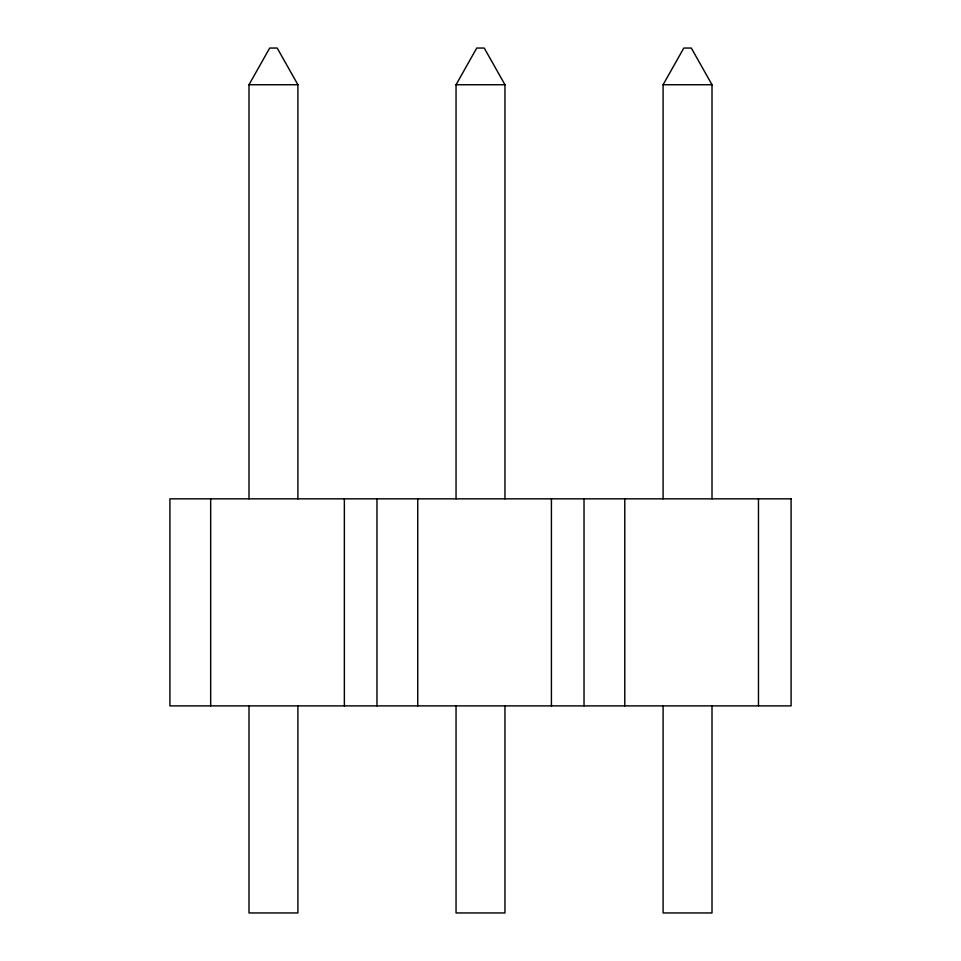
<?xml version="1.0" encoding="UTF-8"?>
<svg xmlns="http://www.w3.org/2000/svg" width="961" height="961" viewBox="0 0 961 961"><rect width="100%" height="100%" fill="white"/><g stroke="black" fill="none" stroke-linecap="round" stroke-linejoin="round"><path stroke-width="1.44" d="M248.995 498.843L248.995 84.736L269.693 48.05L277.2 48.05L297.898 84.736L297.898 498.843M456.043 498.843L456.043 84.736L476.752 48.05L484.248 48.05L504.957 84.736L504.957 498.843M663.102 498.843L663.102 84.736L683.8 48.05L691.307 48.05L712.005 84.736L712.005 498.843M248.995 84.736L297.898 84.736M456.043 84.736L504.957 84.736M663.102 84.736L712.005 84.736M758.469 498.843L758.469 705.891M712.005 705.891L712.005 912.95L663.102 912.95L663.102 705.891M624.782 498.843L624.782 705.891M584.024 498.843L584.024 705.891M551.422 498.843L551.422 705.891M504.957 705.891L504.957 912.95L456.043 912.95L456.043 705.891M417.735 498.843L417.735 705.891M376.976 498.843L376.976 705.891M344.362 498.843L344.362 705.891M297.898 705.891L297.898 912.95L248.995 912.95L248.995 705.891M210.675 498.843L210.675 705.891M791.083 498.843L169.917 498.843L169.917 705.891L791.083 705.891L791.083 498.843"/></g></svg>
